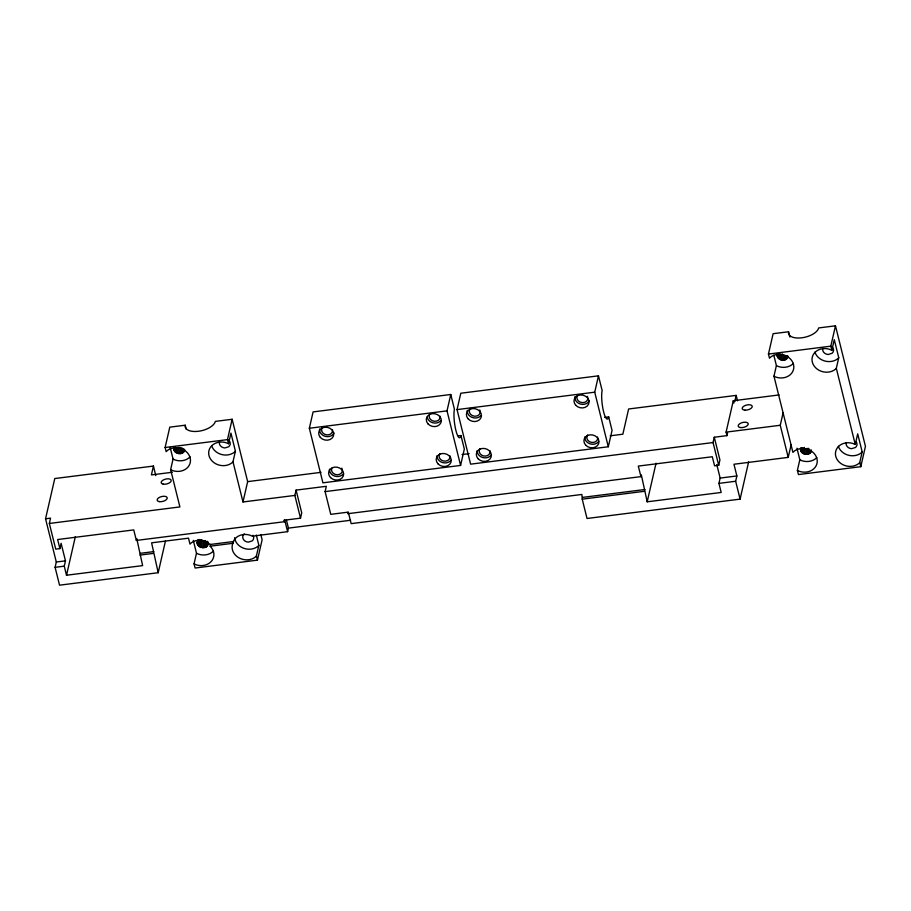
<?xml version="1.0" encoding="UTF-8"?>
<svg xmlns="http://www.w3.org/2000/svg" width="911" height="911" viewBox="0 0 911 911"><rect width="100%" height="100%" fill="white"/><g stroke="black" fill="none" stroke-linecap="round" stroke-linejoin="round"><path stroke-width="1.37" d="M219.471 441.755L219.3 442.974A5.512 4.692 12.9 0 0 224.88 447.95L228.718 446.743A5.512 4.692 12.9 0 0 228.581 440.059M822.804 348.298L822.633 349.517A5.512 4.692 12.9 0 0 828.213 354.493L832.05 353.286A5.512 4.692 12.9 0 0 831.914 346.601M846.228 442.484L846.068 443.703A5.512 4.692 12.9 0 0 851.637 448.679L855.486 447.472A5.512 4.692 12.9 0 0 856.238 441.812M174.012 447.233C171.86 453.826 183.965 456.468 184.705 449.544M207.526 541.305C211.58 551.861 190.991 547.42 198.974 539.449M777.345 353.775C775.193 360.369 787.298 363.011 788.038 356.087M800.769 447.95C798.628 454.543 810.722 457.185 811.462 450.273M165.46 540.963L158.195 572.712L59.534 585.181L55.093 567.325L56.3 562.019L45.55 518.78L54.774 478.548L153.435 466.068L155.792 475.576M256.287 535.03L258.849 545.336L256.412 555.949L255.535 556.906A13.79 11.718 12.9 0 1 239.024 557.885A13.79 11.718 12.9 0 1 232.521 544.254L234.264 539.722L236.416 537.399A13.79 11.718 12.9 0 1 249.614 535.064L252.336 536.18L287.614 531.671L284.699 519.965L284.3 521.73L136.365 540.439L136.775 538.674L142.628 565.617L66.514 575.24L64.26 566.164L65.478 560.857L61.105 543.298L59.887 548.604L55.719 549.128L49.342 523.461L50.549 518.154L45.55 518.78M66.514 575.24L75.362 536.602M153.435 466.068L151.408 474.916L172.384 472.251M170.186 447.483L173.067 459.042L170.63 469.655L172.634 470.588A13.79 11.718 12.9 0 0 190.171 457.914A13.79 11.718 12.9 0 0 167.59 450.307L166.155 451.674L165.119 447.506L169.788 427.157L185.24 425.209A15.51 7.504 -14 0 0 198.461 431.267A15.51 7.504 -14 0 0 215.338 421.394L232.146 419.276L247.655 481.623L242.986 501.972L294.857 495.425L296.075 490.118L326.32 486.303L325.102 491.61L330.75 514.339L347.478 512.233L347.843 513.69L640.934 476.624L641.333 474.87L647.197 501.813L721.182 492.452L718.927 483.377L720.145 478.07L716.786 464.553M173.876 449.658L174.434 447.233M174.365 450.854L175.197 447.199M175.185 451.913L176.017 448.269M176.267 452.778L177.383 447.905M158.195 572.712L151.602 542.831L188.509 538.162L189.989 544.106L191.412 542.74A13.79 11.718 12.9 0 1 204.793 541.054L210.407 544.448L233.387 541.544M177.565 453.382L178.955 447.301M178.977 453.689L180.367 447.597M180.401 453.667L181.79 447.586M181.744 453.336L182.86 448.474M182.917 452.699L183.749 449.055M183.84 451.822L184.398 449.385M197.186 542.614L197.744 540.177M197.311 543.844L198.142 540.2M197.789 545.04L198.905 540.166M260.819 534.552L262.117 539.79L257.46 560.14L195.102 568.031L194.054 563.841L196.491 553.216L193.303 540.382M198.609 546.099L199.999 540.018M199.703 546.964L201.377 539.665M200.989 547.568L202.663 540.269M202.401 547.864L204.075 540.565M228.502 443.748L230.939 433.124L235.414 451.15L232.988 461.775L232.1 462.72A13.79 11.718 12.9 0 1 209.154 456.183A13.79 11.718 12.9 0 1 225.791 442.632L228.502 443.748L227.477 439.626L232.146 419.276M203.825 547.853L205.499 540.553M205.169 547.522L206.558 541.441M206.341 546.885L207.457 542.022M207.264 546.008L208.107 542.352M194.054 563.841L196.059 564.774A13.79 11.718 12.9 0 0 211.751 560.869A13.79 11.718 12.9 0 0 210.35 546.475L210.407 544.448M309.341 428.261L313.088 411.909L450.763 394.497L454.418 409.21A15.51 3.234 82.8 0 0 455.876 430.345A15.51 3.234 82.8 0 0 460.977 435.56L464.337 449.077L460.59 465.43L322.915 482.83L309.341 428.261L447.016 410.861L450.763 394.497M287.614 531.671L288.423 528.129L286.453 520.227M284.3 521.73L283.936 520.261L300.516 518.165L301.723 512.859L296.075 490.118M457.049 409.597L460.795 393.233L598.47 375.833L602.137 390.534A15.51 3.234 82.8 0 0 603.583 411.681A15.51 3.234 82.8 0 0 608.685 416.885L612.055 430.402L608.297 446.766L470.623 464.166L457.049 409.597L594.724 392.185L598.47 375.833M748.637 461.866L740.096 499.126L587.026 518.484L582.22 499.16L581.89 494.457L351.156 523.631L348.241 511.925M647.197 501.813L656.045 463.164M640.934 476.624L638.304 466.09L712.3 456.741L714.566 465.817L718.711 465.293L713.051 442.541L714.27 437.234L726.967 435.629L727.593 432.907M726.967 435.629L726.09 432.121L733.287 400.738L779.11 394.941M718.711 465.293L719.929 459.975L714.27 437.234M734.733 401.717L736.179 395.397L628.624 408.993L622.851 434.205L610.154 435.811M740.096 499.126L735.655 481.259L736.862 475.952L733.959 464.246L788.22 457.379L791.078 444.989L773.963 376.197L776.4 365.584L773.838 355.301M773.963 376.197L775.967 377.131A13.79 11.718 12.9 0 0 793.515 364.457A13.79 11.718 12.9 0 0 770.922 356.85L769.488 358.217L768.451 354.049L773.12 333.699L788.573 331.752A15.51 7.504 -14 0 0 801.794 337.81A15.51 7.504 -14 0 0 818.67 327.937L835.478 325.819L865.45 446.333L860.793 466.683L798.435 474.563L797.387 470.383L799.824 459.759L796.954 448.201M777.208 356.201L777.766 353.775M777.698 357.397L778.529 353.741M778.518 358.456L779.622 353.593M779.6 359.321L780.716 354.447M780.898 359.925L782.287 353.844M782.31 360.232L783.414 355.358M783.733 360.209L784.849 355.347M785.077 359.879L785.908 356.224M786.25 359.241L787.081 355.597M788.22 457.379L780.249 425.278L783.096 412.888M800.644 450.387L801.202 447.95M801.122 451.583L801.965 447.927M801.942 452.642L803.058 447.768M803.035 453.507L804.424 447.415M804.322 454.111L805.438 449.237M805.734 454.407L807.123 448.326M831.834 350.291L834.271 339.666L838.746 357.693L836.321 368.306L835.433 369.262A13.79 11.718 12.9 0 1 812.487 362.715A13.79 11.718 12.9 0 1 829.124 349.175L831.834 350.291L830.809 346.169L835.478 325.819M807.157 454.395L808.547 448.314M808.501 454.065L809.617 449.191M809.674 453.427L810.232 451.002M810.596 452.539L811.154 450.114M859.745 462.492L858.868 463.448A13.79 11.718 12.9 0 1 835.911 456.901A13.79 11.718 12.9 0 1 852.548 443.361L855.258 444.466L857.695 433.852L862.182 451.879L859.745 462.492L860.793 466.683M429.525 414.539L429.183 415.712A5.512 4.692 12.9 0 0 436.813 421.03L438.043 420.472A5.512 4.692 12.9 0 0 440.036 416.202M235.414 451.15L234.537 452.107A13.79 11.718 12.9 0 1 211.58 445.559M258.849 545.336L257.961 546.281A13.79 11.718 12.9 0 1 243.624 548.251A13.79 11.718 12.9 0 1 234.582 537.695M838.746 357.693L837.869 358.649A13.79 11.718 12.9 0 1 814.912 352.101M862.182 451.879L861.294 452.824A13.79 11.718 12.9 0 1 838.348 446.288M768.451 354.049L830.809 346.169M165.119 447.506L227.477 439.626M458.256 435.891L460.977 435.549M604.608 417.397L608.685 416.885M247.655 481.623L321.002 472.353M462.048 454.532L469.108 453.632M726.09 432.121L780.249 425.278M49.342 523.461L179.9 506.926L170.63 469.655M325.102 491.61L713.051 442.541M288.423 528.129L350.553 520.272M56.3 562.019L65.478 560.857M720.145 478.07L736.862 475.952M140.408 553.307L153.788 551.61M582.619 497.383L644.977 489.503M140.009 555.072L153.39 553.387M210.008 546.201L232.988 543.298M582.22 499.16L644.567 491.268M55.093 567.325L64.26 566.164M718.927 483.377L735.655 481.259M776.4 365.584L778.393 366.518A13.79 11.718 12.9 0 0 793.401 363.409M799.824 459.759L801.828 460.693A13.79 11.718 12.9 0 0 816.825 457.595M797.387 470.383L799.391 471.317A13.79 11.718 12.9 0 0 816.939 458.632A13.79 11.718 12.9 0 0 794.346 451.036L792.923 452.403L791.078 444.989M173.067 459.042L175.06 459.975A13.79 11.718 12.9 0 0 190.069 456.866M196.491 553.216L198.496 554.161A13.79 11.718 12.9 0 0 213.493 551.053M836.321 368.306L855.258 444.466M788.573 331.752L789.871 337.002M733.287 400.738L733.867 403.072M594.724 392.185L608.297 446.766M447.016 410.861L460.59 465.43M294.857 495.425L300.516 518.165M232.988 461.775L242.986 501.972M256.412 555.949L257.46 560.14M185.24 425.209L186.22 429.149M136.365 540.439L133.746 529.906L57.632 539.528L59.887 548.604M736.179 395.397L737.523 400.806M252.905 535.269A5.512 4.692 12.9 0 1 252.153 540.929L248.304 542.136A5.512 4.692 12.9 0 1 242.736 537.16L242.895 535.941A5.512 4.692 12.9 0 1 244.273 533.892M589.349 400.703A7.584 6.445 12.9 0 1 580.523 404.085A7.584 6.445 12.9 0 1 574.852 396.718M598.595 441.664A7.584 6.445 12.9 0 1 589.964 443.805A7.584 6.445 12.9 0 1 584.737 436.995M597.605 437.086A5.512 4.692 12.9 0 1 591.285 442.347A5.512 4.692 12.9 0 1 587.652 434.934M587.356 396.331A5.512 4.692 12.9 0 1 585.75 401.808L584.52 402.366A5.512 4.692 12.9 0 1 576.891 397.037L577.232 395.864A5.512 4.692 12.9 0 1 577.927 394.827M490.004 450.694A5.512 4.692 12.9 0 1 483.684 455.955A5.512 4.692 12.9 0 1 480.051 448.531M490.995 455.261A7.584 6.445 12.9 0 1 482.363 457.413A7.584 6.445 12.9 0 1 477.136 450.603M479.755 409.927A5.512 4.692 12.9 0 1 478.15 415.405L476.931 415.963A5.512 4.692 12.9 0 1 469.302 410.645L469.643 409.46A5.512 4.692 12.9 0 1 470.338 408.435M480.792 415.735A7.584 6.445 12.9 0 1 471.989 417.375A7.584 6.445 12.9 0 1 467.252 410.314M332.447 429.798A5.512 4.692 12.9 0 1 330.442 434.069L329.213 434.638A5.512 4.692 12.9 0 1 321.583 429.309L321.936 428.136A5.512 4.692 12.9 0 1 322.619 427.1M449.897 455.762A5.512 4.692 12.9 0 1 443.577 461.023A5.512 4.692 12.9 0 1 439.933 453.598M450.877 460.328A7.584 6.445 12.9 0 1 442.256 462.481A7.584 6.445 12.9 0 1 437.018 455.671M440.685 420.802A7.584 6.445 12.9 0 1 432.816 422.761A7.584 6.445 12.9 0 1 427.179 417.079M341.819 468.174A5.512 4.692 12.9 0 1 337.4 474.768A5.512 4.692 12.9 0 1 331.729 468.277M343.288 473.936A7.584 6.445 12.9 0 1 334.656 476.077A7.584 6.445 12.9 0 1 329.429 469.267M334.041 432.976A7.584 6.445 12.9 0 1 325.216 436.358A7.584 6.445 12.9 0 1 319.545 428.99M159.152 501.608A5.17 2.505 -14 0 0 167.203 498.363A5.17 2.505 -14 0 0 160.199 497.007A5.17 2.505 -14 0 0 159.152 501.608M745.084 410.166A5.17 2.505 -14 0 0 752.235 406.272A5.17 2.505 -14 0 0 744.298 405.907A5.17 2.505 -14 0 0 745.084 410.166M740.165 427.532A5.17 2.505 -14 0 0 748.216 424.275A5.17 2.505 -14 0 0 741.224 422.932A5.17 2.505 -14 0 0 740.165 427.532M163.217 484.151A5.17 2.505 -14 0 0 171.211 480.849A5.17 2.505 -14 0 0 164.128 479.573A5.17 2.505 -14 0 0 163.217 484.151M575.638 405.133A7.584 6.445 12.9 0 0 588.529 404.245A7.584 6.445 12.9 0 0 580.409 394.964A7.584 6.445 12.9 0 0 575.638 405.133M585.875 445.331A7.584 6.445 12.9 0 0 598.618 443.725A7.584 6.445 12.9 0 0 589.838 434.866A7.584 6.445 12.9 0 0 585.875 445.331M478.275 458.928A7.584 6.445 12.9 0 0 491.018 457.322A7.584 6.445 12.9 0 0 482.249 448.463A7.584 6.445 12.9 0 0 478.275 458.928M468.038 418.73A7.584 6.445 12.9 0 0 480.94 417.842A7.584 6.445 12.9 0 0 472.809 408.561A7.584 6.445 12.9 0 0 468.038 418.73M438.157 464.006A7.584 6.445 12.9 0 0 450.911 462.389A7.584 6.445 12.9 0 0 442.131 453.541A7.584 6.445 12.9 0 0 438.157 464.006M427.931 423.797A7.584 6.445 12.9 0 0 440.822 422.92A7.584 6.445 12.9 0 0 432.691 413.628A7.584 6.445 12.9 0 0 427.931 423.797M330.568 477.603A7.584 6.445 12.9 0 0 343.31 475.986A7.584 6.445 12.9 0 0 334.531 467.138A7.584 6.445 12.9 0 0 330.568 477.603M320.33 437.394A7.584 6.445 12.9 0 0 333.221 436.517A7.584 6.445 12.9 0 0 325.102 427.225A7.584 6.445 12.9 0 0 320.33 437.394"/></g></svg>
